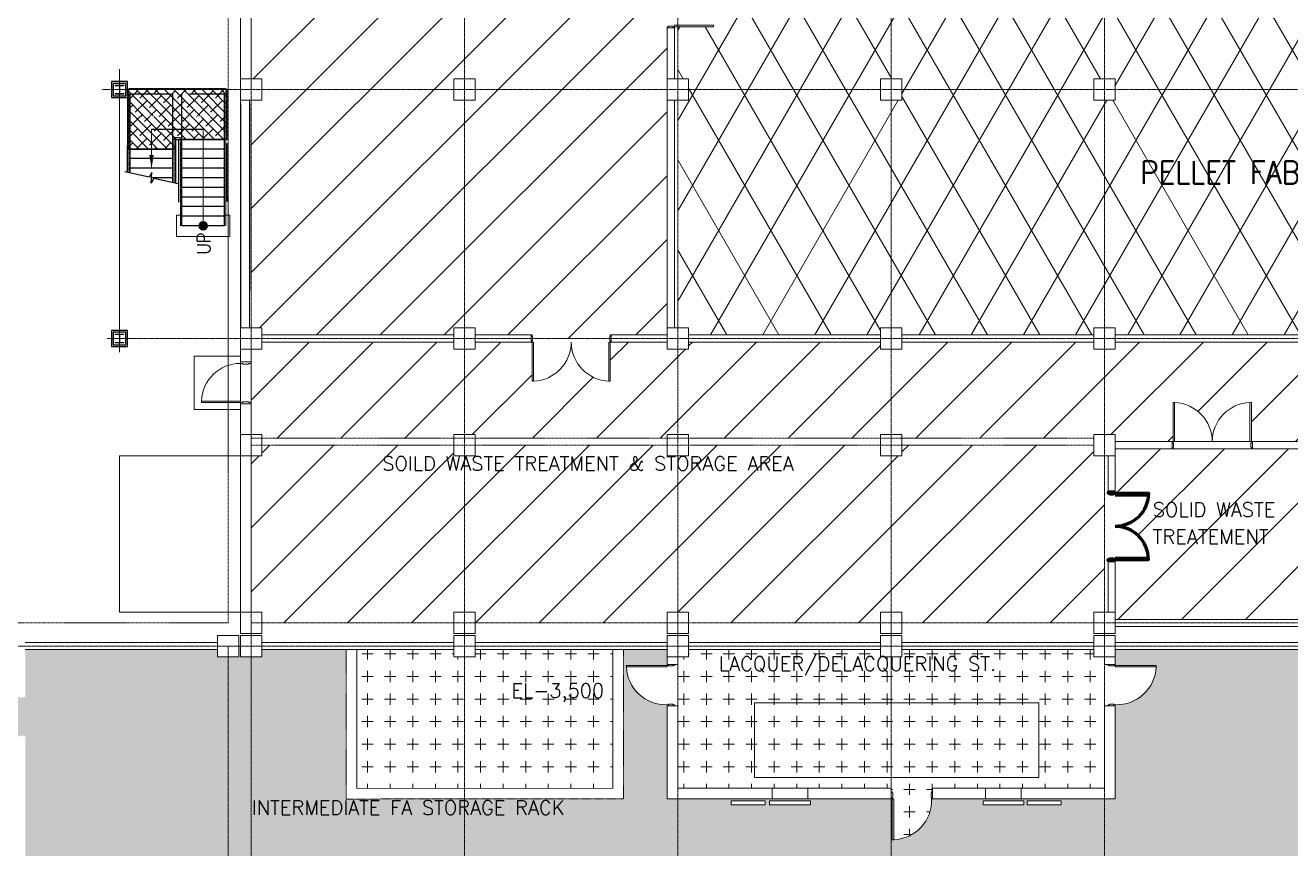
# Model space of a CAD drawing. Extents: x -59767 to 1106559, y -1290 to 1129522.
# Drawn here: x 595689 to 631270, y 260745 to 283904 of the extents above; entities that cross this region are included whole.
import ezdxf
from ezdxf.enums import TextEntityAlignment as Align

# ---------------------------------------------------------------- set-up
doc = ezdxf.new("R2010")
doc.units = 0
for name, pattern in [('CENTER', [2, 1.25, -0.25, 0.25, -0.25]), ('HIDDEN', [0.375, 0.25, -0.125]), ('PHANTOM', [2.5, 1.25, -0.25, 0.25, -0.25, 0.25, -0.25]), ('PHANTOMX2', [5, 2.5, -0.5, 0.5, -0.5, 0.5, -0.5])]:
    doc.linetypes.add(name, pattern=pattern)
doc.layers.get('0').update_dxf_attribs({"linetype": 'CONTINUOUS', "lineweight": 9})
for name, color, linetype in [('1', 2, 'CONTINUOUS'), ('CY', 4, 'CONTINUOUS'), ('DIM', 7, 'CONTINUOUS'), ('FIN', 6, 'CONTINUOUS'), ('HATCH', 6, 'CONTINUOUS'), ('M', 6, 'CONTINUOUS'), ('W-FIN', 4, 'CONTINUOUS'), ('Y', 2, 'CONTINUOUS')]:
    doc.layers.add(name, color=color, linetype=linetype)
for name, color, linetype, lineweight in [('CENTER', 1, 'CENTER', 9), ('COL', 4, 'CONTINUOUS', 5), ('COLUMN', 2, 'CONTINUOUS', 9), ('DOOR', 4, 'CONTINUOUS', 9), ('TEXT', 3, 'CONTINUOUS', 9), ('WALL', 7, 'CONTINUOUS', 9), ('WALL_200', 3, 'CONTINUOUS', 9), ('WALL_300', 7, 'CONTINUOUS', 9), ('가상선', 252, 'PHANTOM', 9), ('중간선', 5, 'CONTINUOUS', 9), ('중심선', 1, 'CENTER', 9)]:
    doc.layers.add(name, color=color, linetype=linetype, lineweight=lineweight)
doc.styles.add('ROMANS', font='romans.shx', dxfattribs={"bigfont": 'whgtxt.shx'})
doc.styles.get("Standard").update_dxf_attribs({"font": 'romans.shx', "bigfont": 'whtgtxt.shx'})
pattern_1 = [(0, (0, 158.75), (0, 635), [317.5, -317.5]), (90, (158.75, 0), (-635, 4e-14), [317.5, -317.5])]

# ---------------------------------------------------------------- blocks, each defined once
blk = doc.blocks.new('column600')
at = {"layer": 'COLUMN', "linetype": 'Continuous'}
blk.add_lwpolyline([(-300, -300), (300, -300), (300, 300), (-300, 300)], close=True, dxfattribs=at)
blk = doc.blocks.new('ARR')
blk.add_solid([(3, -0.5), (3, 0.5), (0, 0)])
blk = doc.blocks.new('DOT5')
at = {"ltscale": 0.5}
h = blk.add_hatch(color=256, dxfattribs=at)
h.dxf.hatch_style = 1
h.paths.add_polyline_path([(-7579, 38839, 1), (-7339, 38839, 1)])
at = {"color": 0, "ltscale": 0.5}
blk.add_circle((-7459, 38839), 120, dxfattribs=at)

msp = doc.modelspace()

# ---------------------------------------------------------------- hatches: boundary and pattern name
at = {"layer": 'M', "ltscale": 0.5}
h = msp.add_hatch(dxfattribs=at)
h.set_pattern_fill('ANSI38', color=6, scale=1500, angle=90)
h.set_pattern_definition([(135, (787377.48, 126405.1), (-132.58252, -132.58252), []), (225, (787377.48, 126405.1), (-132.58252, -397.74756), [468.75, -281.25])])
h.paths.add_polyline_path([(598558.6, 282094.1), (598558.6, 280424.1), (598638.6, 280424.1), (599918.6, 280424.1), (599918.6, 280694.1), (601368.6, 280694.1), (601368.6, 282094.1)])
h.paths.add_polyline_path([(599565.8, 281339.1), (598911.4, 281339.1), (599042.9, 281353.5), (599422.2, 281353.5)], flags=16)
h.paths.add_polyline_path([(601015.8, 281339.1), (600361.4, 281339.1), (600514.3, 281353.5), (600893.6, 281353.5)], flags=16)
at = {"layer": '중간선'}
h = msp.add_hatch(dxfattribs=at)
h.set_pattern_fill('ANSI31', color=170, scale=400)
h.paths.add_polyline_path([(602038.6, 288794.9), (602338.6, 288794.9), (602338.6, 289094.9), (607738.8, 289094.9), (607738.8, 288794.9), (608038.6, 288794.9), (608038.6, 282394.9), (607738.8, 282394.9), (607738.8, 282094.9), (602338.9, 282094.9), (602338.9, 282394.8), (602038.6, 282394.8)])
h.paths.add_polyline_path([(608038.6, 282394.9), (608038.6, 288794.9), (608338.8, 288794.9), (608338.8, 289094.9), (613738.6, 289094.9), (613738.6, 288794.9), (613738.6, 286092), (613738.6, 286064), (613778.6, 286064), (613778.6, 286052), (613898.6, 286052), (613898.6, 286064), (613938.6, 286064), (613938.6, 286024), (614038.6, 286024), (614038.6, 284968.6, -0.0227629), (613938.6, 284964, -0.0227629), (614038.6, 284959.5), (614038.6, 283904), (613938.6, 283904), (613938.6, 283864), (613898.6, 283864), (613898.6, 283876), (613778.6, 283876), (613778.6, 283864), (613738.6, 283864), (613738.6, 283836), (613738.6, 282394.9), (613738.6, 282094.9), (608338.8, 282094.9), (608338.8, 282394.9)])
h.paths.add_polyline_path([(602038.6, 275394.8), (602038.6, 281794.8), (602338.9, 281794.8), (602338.9, 282094.9), (607738.8, 282094.9), (607738.8, 281794.9), (608038.6, 281794.9), (608038.6, 275394.8), (607738.8, 275394.8), (607738.8, 275194.9), (602338.6, 275194.9), (602338.6, 275394.8)])
h.paths.add_polyline_path([(608038.6, 296394.9), (608038.6, 301466.9), (609039.7, 301466.9), (609039, 301506.9, 0.3776584), (608038.6, 302562.4), (608038.6, 302794.9), (608338.8, 302794.9), (608338.8, 302944.9), (609651.1, 302944.9), (610188.6, 302944.9), (611988.6, 302944.8), (612526.1, 302944.9), (613461, 302944.9, 0.445463), (613526.2, 302215.5, 0.5), (613526.2, 301215.5, 0.5), (613554, 300243.3, 0.0998311), (613738.5, 300078.8), (613738.5, 299563.7), (613738.5, 299443.7), (613710, 299443.7), (613710, 299413.7), (613957.5, 299413.7), (613938.5, 299443.7), (613938.5, 299563.7), (613938.5, 299594), (613965.4, 299594), (613965.4, 299539.9), (614038.6, 299437.1), (614021.4, 297190.4), (614024.6, 297158.6), (614029.6, 297158.6), (614038.6, 297137.4), (614038.6, 297033.4), (613938.5, 297033.4), (613938.5, 297063.7), (613957.5, 297183.7), (613957.5, 297213.7), (613710, 297213.7), (613710, 297183.7), (613738.5, 297183.7), (613738.5, 297063.7), (613738.6, 296394.9), (613738.6, 296094.9), (608338.8, 296094.9), (608338.8, 296394.9)])
h.paths.add_polyline_path([(602038.6, 295794.9), (602338.6, 295794.9), (607738.8, 295794.9), (608038.6, 295794.9), (608038.6, 289394.9), (607738.8, 289394.9), (607738.8, 289094.9), (602338.6, 289094.9), (602338.6, 289394.9), (602038.6, 289394.9)])
h.paths.add_polyline_path([(608038.6, 295794.9), (608338.8, 295794.9), (608338.8, 296094.9), (613738.6, 296094.9), (613738.6, 295794.9), (613738.6, 289394.9), (613738.6, 289094.9), (608338.8, 289094.9), (608338.8, 289394.9), (608038.6, 289394.9)])
h.paths.add_polyline_path([(608038.6, 281794.9), (608338.8, 281794.9), (608338.8, 282094.9), (613738.6, 282094.9), (613738.6, 281794.9), (613738.6, 275394.8), (613738.6, 275194.8), (612166.6, 275194.8), (612138.6, 275194.8), (612138.6, 275154.8), (612126.6, 275154.8), (612126.6, 275094.9), (609950.6, 275094.9), (609950.6, 275154.8), (609938.6, 275154.8), (609938.6, 275194.8), (609910.6, 275194.8), (608338.8, 275194.8), (608338.8, 275394.8), (608038.6, 275394.8), (608038.6, 281794.9)])
h.paths.add_polyline_path([(602758.1, 285565.7), (602758.1, 284965.7), (611682.1, 284965.7), (611682.1, 285565.7)], flags=24)
h = msp.add_hatch(dxfattribs=at)
h.set_pattern_fill('DIAMONDS', color=210, scale=400)
h.set_pattern_definition([(60, (0, 0), (-1099.8523, 635), []), (120, (0, 0), (-1099.8523, -635), [])])
h.paths.add_polyline_path([(626038.6, 289394.9), (626038.6, 295794.9), (626338.6, 295794.9), (626338.6, 296094.9), (631738.6, 296094.9), (631738.6, 295794.9), (632038.6, 295794.9), (632038.6, 289394.9), (631738.6, 289394.9), (631738.6, 289094.9), (626338.6, 289094.9), (626338.6, 289394.9)])
h.paths.add_polyline_path([(620038.6, 295794.9), (620338.6, 295794.9), (620338.6, 296094.9), (620366.6, 296094.9), (620366.6, 295094.9), (620406.6, 295095.6, 0.3773706), (621462.1, 296094.9), (621471.2, 296094.9, 0.3773706), (622526.6, 295094.9), (622566.6, 295094.9), (622566.6, 296094.9), (625738.6, 296094.9), (625738.6, 295794.9), (626038.6, 295794.9), (626038.6, 289394.9), (625738.6, 289394.9), (625738.6, 289094.9), (620338.6, 289094.9), (620338.6, 289394.9), (620038.6, 289394.9)])
h.paths.add_polyline_path([(620038.6, 288794.9), (620338.6, 288794.9), (620338.6, 289094.9), (625738.6, 289094.9), (625738.6, 288794.9), (626038.6, 288794.9), (626038.6, 282394.9), (625738.6, 282394.9), (625738.6, 282094.9), (620338.6, 282094.9), (620338.6, 282394.9), (620038.6, 282394.9)])
h.paths.add_polyline_path([(614038.6, 295794.9), (614338.6, 295794.9), (614338.6, 296094.9), (619738.6, 296094.9), (619738.6, 295794.9), (620038.6, 295794.9), (620038.6, 289394.9), (619738.6, 289394.9), (619738.6, 289094.9), (614338.6, 289094.9), (614338.6, 289394.9), (614038.6, 289394.9)])
h.paths.add_polyline_path([(626038.6, 288794.9), (626338.6, 288794.9), (626338.6, 289094.9), (631738.6, 289094.9), (631738.6, 288794.9), (632038.6, 288794.9), (632038.6, 282394.9), (631738.6, 282394.9), (631738.6, 282094.9), (626338.6, 282094.9), (626338.6, 282394.9), (626038.6, 282394.9)])
h.paths.add_polyline_path([(614038.6, 282394.9), (614038.6, 283864), (615038.6, 283864), (615037.9, 283904, 0.3773704), (614038.6, 284959.5), (614038.6, 284968.6, 0.3773704), (615038.6, 286024), (615038.6, 286064), (614038.6, 286064), (614038.6, 288794.9), (614338.6, 288794.9), (614338.6, 289094.9), (619738.6, 289094.9), (619738.6, 288794.9), (620038.6, 288794.9), (620038.6, 282394.9), (619738.6, 282394.9), (619738.6, 282094.9), (614338.6, 282094.9), (614338.6, 282394.9), (614038.6, 282394.9)])
h.paths.add_polyline_path([(620038.6, 281794.9), (620338.6, 281794.9), (620338.6, 282094.9), (625738.6, 282094.9), (625738.6, 281794.9), (626038.6, 281794.9), (626038.6, 275394.9), (625738.6, 275394.9), (625738.6, 275194.9), (620338.6, 275194.8), (620338.6, 275394.8), (620038.6, 275394.8), (620038.6, 281794.9)])
h.paths.add_polyline_path([(626038.6, 275394.9), (626038.6, 281794.9), (626338.6, 281794.9), (626338.6, 282094.9), (631738.6, 282094.9), (631738.6, 281794.9), (632038.6, 281794.9), (632038.6, 275394.9), (631738.6, 275394.9), (631738.6, 275194.9), (626338.6, 275194.9), (626338.6, 275394.9), (626038.6, 275394.9)])
h.paths.add_polyline_path([(614038.6, 281794.9), (614338.6, 281794.9), (614338.6, 282094.9), (619738.6, 282094.9), (619738.6, 281794.9), (620038.6, 281794.9), (620038.6, 275394.8), (619738.6, 275394.8), (619738.6, 275194.8), (614338.6, 275194.8), (614338.6, 275394.8), (614038.6, 275394.8), (614038.6, 281794.9)])
h.paths.add_polyline_path([(619539.5, 291029.7), (619539.5, 290429.7), (628399.5, 290429.7), (628399.5, 291029.7)], flags=24)
h.paths.add_polyline_path([(626248.1, 280245.6), (626248.1, 279285.6), (637949.8, 279285.6), (637949.8, 280245.6)], flags=24)
h = msp.add_hatch(dxfattribs=at)
h.set_pattern_fill('ANSI31', color=170, scale=400)
h.paths.add_polyline_path([(638038.6, 281794.9), (638338.6, 281794.9), (638338.6, 282094.9), (643738.6, 282094.9), (643738.6, 281794.9), (644038.6, 281794.9), (644038.6, 275394.9), (643738.6, 275394.9), (643738.6, 275194.9), (638338.6, 275194.9), (638338.6, 275394.9), (638038.6, 275394.9)])
h.paths.add_polyline_path([(638038.6, 288794.9), (638338.6, 288794.9), (638338.6, 288994.9), (643738.6, 288994.9), (643738.6, 288794.9), (644038.6, 288794.9), (644038.6, 282394.9), (643738.6, 282394.9), (643738.6, 282094.9), (638338.6, 282094.9), (638338.6, 282394.9), (638038.6, 282394.9), (638038.6, 288794.9)])
h.paths.add_polyline_path([(644038.6, 288794.9), (644338.6, 288794.9), (644338.6, 288994.9), (649738.6, 288994.9), (649738.6, 288794.9), (649938.6, 288794.9), (649938.6, 282394.9), (649738.6, 282394.9), (649738.6, 282394.9), (649738.6, 282094.9), (644338.6, 282094.9), (644338.6, 282394.9), (644038.6, 282394.9)])
h.paths.add_polyline_path([(644038.6, 275394.9), (644038.6, 281794.9), (644338.6, 281794.9), (644338.6, 282094.9), (649738.6, 282094.9), (649738.6, 281794.9), (649938.6, 281794.9), (649938.6, 275394.9), (649738.6, 275394.9), (649738.6, 275194.9), (644338.6, 275194.9), (644338.6, 275394.9)])
h.paths.add_polyline_path([(632338.6, 282094.9), (632338.6, 282394.9), (632338.6, 283836), (632338.6, 283864), (633438.6, 283864), (633438.6, 283904), (633437.9, 283904, 0.4036001), (632338.6, 284964, 0.4036001), (633437.9, 286024), (633438.6, 286024), (633438.6, 286064), (632338.6, 286064), (632338.6, 286092), (632338.6, 288794.9), (632338.6, 288994.9), (633910.6, 288994.9), (633938.6, 288994.9), (633938.6, 288970.2), (633938.6, 287894.9), (633978.6, 287894.9), (633978.6, 287895.6, 0.4036001), (635038.6, 288994.9, 0.4036001), (636098.6, 287895.6), (636098.6, 287894.9), (636138.6, 287894.9), (636138.6, 288994.9), (636166.6, 288994.9), (637738.6, 288994.9), (637738.6, 288794.9), (638038.6, 288794.9), (638038.6, 282394.9), (637738.6, 282394.9), (637738.6, 282094.9)])
h.paths.add_polyline_path([(632338.6, 282094.9), (637738.6, 282094.9), (637738.6, 281794.9), (638038.6, 281794.9), (638038.6, 275394.9), (637738.6, 275394.9), (637738.6, 275194.9), (636166.6, 275194.9), (636138.6, 275194.9), (633938.6, 275194.9), (633910.6, 275194.9), (632338.6, 275194.9), (632338.6, 275394.9), (632338.6, 281794.9)])
h.paths.add_polyline_path([(626248.1, 280245.6), (626248.1, 279285.6), (637949.8, 279285.6), (637949.8, 280245.6)], flags=24)
h.paths.add_polyline_path([(641584.8, 284580.2), (641584.8, 283980.2), (646752.8, 283980.2), (646752.8, 284580.2)], flags=24)
h = msp.add_hatch(dxfattribs=at)
h.set_pattern_fill('ANSI31', color=170, scale=400)
h.paths.add_polyline_path([(626038.6, 274794.9), (626338.6, 274794.9), (626338.6, 274994.9), (631738.6, 274994.9), (631738.6, 274794.9), (632038.6, 274794.9), (632038.6, 272394.9), (631763.6, 272394.9), (631763.6, 272194.9), (630191.6, 272194.9), (630163.6, 272194.9), (630163.6, 273294.9), (630123.6, 273294.9), (630123.6, 273294.1, 0.4036002), (629063.6, 272194.9, 0.4036002), (628003.6, 273294.1), (628003.6, 273294.9), (627963.6, 273294.9), (627963.6, 272194.9), (627935.6, 272194.9), (626338.6, 272194.9), (626338.6, 272394.9), (626038.6, 272394.9)])
h.paths.add_polyline_path([(638038.6, 272394.9), (638038.6, 274794.9), (638338.6, 274794.9), (638338.6, 274994.9), (643738.6, 274994.9), (643738.6, 274794.9), (644038.6, 274794.9), (644038.6, 272394.9), (643738.6, 272394.9), (643738.6, 272194.9), (642166.6, 272194.9), (642138.6, 272194.9), (639938.6, 272194.9), (639910.6, 272194.9), (638338.6, 272194.9), (638338.6, 272394.9)])
h.paths.add_polyline_path([(650338.6, 272394.9), (650338.6, 272194.9), (655738.6, 272194.9), (655738.6, 272394.9), (656038.6, 272394.9), (656038.6, 274794.9), (655738.6, 274794.9), (655738.6, 274994.9), (650338.6, 274994.9), (650338.6, 274794.9), (650038.6, 274794.9), (650038.6, 272394.9)])
h.paths.add_polyline_path([(632038.6, 274794.9), (632338.6, 274794.9), (632338.6, 274994.9), (633910.6, 274994.9), (633938.6, 274994.9), (633938.6, 273894.9), (633978.6, 273894.9), (633978.6, 273895.6, 0.4036002), (635038.6, 274994.9, 0.4036002), (636098.6, 273895.6), (636098.6, 273894.9), (636138.6, 273894.9), (636138.6, 274994.9), (636166.6, 274994.9), (637738.6, 274994.9), (637738.6, 274794.9), (638038.6, 274794.9), (638038.6, 272394.9), (637738.6, 272394.9), (637738.6, 272194.9), (632363.6, 272194.9), (632363.6, 272394.9), (632038.6, 272394.9)])
h.paths.add_polyline_path([(644038.6, 272394.9), (644338.6, 272394.9), (644338.6, 272194.9), (649738.6, 272194.9), (649738.6, 272394.9), (650038.6, 272394.9), (650038.6, 274794.9), (649738.6, 274794.9), (649738.6, 274994.9), (644338.6, 274994.9), (644338.6, 274794.9), (644038.6, 274794.9)])
h.paths.add_polyline_path([(646007.2, 273930.1), (646007.2, 273330.1), (649087.2, 273330.1), (649087.2, 273930.1)], flags=24)
h.paths.add_polyline_path([(656038.6, 274794.9), (656338.6, 274794.9), (656338.6, 274994.9), (657910.6, 274994.9), (657938.6, 274994.9), (657938.6, 273894.9), (657978.6, 273895.6, 0.4036002), (659038.6, 274994.9, 0.4036002), (660098.6, 273894.9), (660138.6, 273894.9), (660138.6, 274994.9), (660166.6, 274994.9), (661738.6, 274994.9), (661738.6, 274794.9), (662038.6, 274794.9), (662038.6, 274482.3), (661425.3, 274482.3), (661425.3, 274442.3, 0.2987744), (662038.6, 273590.6), (662038.6, 273463.9, 0.2987744), (661425.3, 272612.3), (661425.3, 272572.3), (662038.6, 272572.3), (662038.6, 272394.9), (661738.6, 272394.9), (661738.6, 272194.9), (660166.6, 272194.9), (660138.6, 272194.9), (660138.6, 273294.9), (660098.6, 273294.1, 0.4036002), (659038.6, 272194.9, 0.4036002), (657978.6, 273294.9), (657938.6, 273294.9), (657938.6, 272194.9), (657910.6, 272194.9), (656338.6, 272194.9), (656338.6, 272394.9), (656038.6, 272394.9)])
h.paths.add_polyline_path([(620038.6, 274794.8), (620338.6, 274794.8), (620338.6, 274994.8), (625738.6, 274994.9), (625738.6, 274794.9), (626038.6, 274794.9), (626038.6, 272394.9), (625738.6, 272394.9), (625738.6, 272294.9), (620338.6, 272294.9), (620338.6, 272394.8), (620038.6, 272394.8)])
h.paths.add_polyline_path([(614038.6, 274794.8), (614338.6, 274794.8), (614338.6, 274994.8), (619738.6, 274994.8), (619738.6, 274794.8), (620038.6, 274794.8), (620038.6, 272394.8), (619738.6, 272394.8), (619738.6, 272294.9), (614338.6, 272294.9), (614338.6, 272394.8), (614038.6, 272394.8)])
h.paths.add_polyline_path([(608038.6, 272394.8), (608038.6, 274794.8), (608338.8, 274794.8), (608338.8, 274994.8), (609910.6, 274994.8), (609938.6, 274994.8), (609938.6, 273894.8), (609978.6, 273895.6, 0.4036002), (611038.6, 274994.8, 0.4036002), (612098.6, 273894.8), (612138.6, 273894.8), (612138.6, 274994.8), (612166.6, 274994.9), (613738.6, 274994.8), (613738.6, 274794.8), (614038.6, 274794.8), (614038.6, 272394.8), (613738.6, 272394.8), (613738.6, 272294.9), (608338.8, 272294.9), (608338.8, 272394.8)])
h.paths.add_polyline_path([(602038.6, 274794.8), (602338.6, 274794.8), (602338.6, 274994.9), (607738.8, 274994.9), (607738.8, 274794.8), (608038.6, 274794.8), (608038.6, 272394.8), (607738.8, 272394.8), (607738.8, 272294.9), (602338.6, 272294.9), (602338.6, 272394.8), (602038.6, 272394.8), (602038.6, 273294.8), (602038.6, 274394.8)])
h = msp.add_hatch(dxfattribs=at)
h.set_pattern_fill('ANSI31', color=170, scale=400)
h.paths.add_polyline_path([(608038.6, 267394.9), (608038.6, 271794.8), (608338.8, 271794.8), (608338.8, 272094.9), (613738.6, 272094.9), (613738.6, 271794.8), (614038.6, 271794.8), (614038.6, 267394.9), (613738.6, 267394.9), (613738.6, 267094.9), (608338.6, 267094.9), (608338.6, 267394.9)])
h.paths.add_polyline_path([(620038.6, 271794.8), (620338.6, 271794.8), (620338.6, 272094.9), (625738.6, 272094.9), (625738.6, 271794.9), (626038.6, 271794.9), (626038.6, 267394.9), (625738.6, 267394.9), (625738.6, 267094.9), (620338.6, 267094.9), (620338.6, 267394.9), (620038.6, 267394.9)])
h.paths.add_polyline_path([(602038.6, 267394.9), (602038.6, 271794.8), (602338.6, 271794.8), (602338.6, 272094.9), (607738.8, 272094.9), (607738.8, 271794.8), (608038.6, 271794.8), (608038.6, 267394.9), (607738.6, 267394.9), (607738.6, 267094.9), (602338.6, 267094.9), (602338.6, 267394.9)])
h.paths.add_polyline_path([(614038.6, 271794.8), (614338.6, 271794.8), (614338.6, 272094.9), (619738.6, 272094.9), (619738.6, 271794.8), (620038.6, 271794.8), (620038.6, 267394.9), (619738.6, 267394.9), (619738.6, 267094.9), (614338.6, 267094.9), (614338.6, 267394.9), (614038.6, 267394.9)])
h.paths.add_polyline_path([(626338.6, 268880), (627268.6, 268880, 0.4142136), (626338.6, 269810, 0.4142136), (627268.6, 270740), (626338.6, 270740), (626338.6, 270775), (626338.6, 271794.9), (626338.6, 271994.9), (627935.6, 271994.9), (627963.6, 271994.9), (630163.6, 271994.9), (630191.6, 271994.9), (631763.6, 271994.9), (631763.6, 271794.9), (632038.6, 271794.9), (632038.6, 269793.5), (631763.6, 269793.5), (631763.6, 269193.5), (632038.6, 269193.5), (632038.6, 267394.9), (631763.6, 267394.9), (631763.6, 267194.9), (626338.6, 267194.9), (626338.6, 267394.9), (626338.6, 268845)])
h.paths.add_polyline_path([(638338.6, 267194.9), (638338.6, 267394.9), (638338.6, 269193.5), (638388.6, 269193.5), (638388.6, 269793.5), (638338.6, 269793.5), (638338.6, 271794.9), (638338.6, 271994.9), (639910.6, 271994.9), (639938.6, 271994.9), (639938.6, 270894.9), (639978.6, 270895.6, 0.4036002), (641038.6, 271994.9, 0.4036002), (642098.6, 270894.9), (642138.6, 270894.9), (642138.6, 271994.9), (642166.6, 271994.9), (643738.6, 271994.9), (643738.6, 271794.9), (644038.6, 271794.9), (644038.6, 267394.9), (643738.6, 267394.9), (643738.6, 267194.9)])
h.paths.add_polyline_path([(644038.6, 271794.9), (644338.6, 271794.9), (644338.6, 271994.9), (646938.6, 271994.9), (646938.6, 271553.5), (646938.6, 271525.5), (646938.6, 269781.5), (646938.6, 269753.5), (646938.6, 267194.9), (644338.6, 267194.9), (644338.6, 267394.9), (644038.6, 267394.9)])
h.paths.add_polyline_path([(632363.6, 269793.5), (632363.6, 271794.9), (632363.6, 271994.9), (632662.3, 271994.9), (632662.3, 271994.9), (632697.3, 271994.9), (632697.3, 271064.9, 0.0107564), (632737.3, 271065.7, 0.4016675), (633627.3, 271994.9), (633662.3, 271994.9), (633662.3, 271994.9), (635484.9, 271994.9), (635337.5, 271444.9), (635243.8, 271095), (635451.6, 270984.7), (635211.4, 270994.8), (634971.1, 271004.8), (635179, 270894.5), (635145.6, 270769.9), (635132.2, 270719.9), (635125.5, 270694.9), (635098.7, 270594.9), (635092, 270569.9), (635078.6, 270519.9), (634911.4, 270519.9), (634611.4, 270519.9), (634311.4, 270519.9), (634011.4, 270519.9), (633711.4, 270519.9), (633711.4, 270044.9), (633167.6, 270044.9, 1), (633055.1, 270044.9, 1), (633167.6, 270044.9), (633711.4, 270044.9), (633711.4, 269394.9), (632363.6, 269394.9), (632363.6, 269793.5)])
h.paths.add_polyline_path([(638587.4, 269868.7), (638587.4, 269208.7), (646835.4, 269208.7), (646835.4, 269868.7)], flags=24)
h.paths.add_polyline_path([(627345.9, 270462.3), (627345.9, 269862.3), (631373.9, 269862.3), (631373.9, 270462.3)], flags=24)
h.paths.add_polyline_path([(605681.8, 271760.6), (605681.8, 271160.6), (619129.8, 271160.6), (619129.8, 271760.6)], flags=24)
h.paths.add_polyline_path([(627309.9, 269703.1), (627309.9, 269103.1), (631081.9, 269103.1), (631081.9, 269703.1)], flags=24)
h.paths.add_polyline_path([(632246.4, 270355.2), (632246.4, 269792.7), (632997.5, 269792.7), (632997.5, 270355.2)], flags=24)
h = msp.add_hatch(dxfattribs=at)
h.set_pattern_fill('PLUS', color=130, scale=25)
h.set_pattern_definition(pattern_1)
h.paths.add_polyline_path([(608038.6, 254444.9), (608038.6, 262143.5), (612513.6, 262144.9), (612513.6, 266344.9), (613738.6, 266344.9), (613738.6, 266144.9), (613738.6, 265929.3), (613738.6, 265901.3), (612588.6, 265901.3), (612588.6, 265861.3), (612589.3, 265861.3, 0.4117691), (613738.6, 264794.3), (613738.6, 264766.3), (613738.6, 262144.9), (614038.6, 262144.9), (614038.6, 254444.9)])
h.paths.add_polyline_path([(608038.6, 254444.9), (608038.6, 262143.5), (604713.7, 262142.4), (604713.7, 266344.9), (602338.6, 266344.9), (602338.6, 266144.9), (602038.6, 266144.9), (602038.6, 254444.9)])
h.paths.add_polyline_path([(632038.6, 254444.9), (632038.6, 266144.9), (632363.6, 266144.9), (632363.6, 266344.9), (637738.6, 266344.9), (637738.6, 266144.9), (638038.6, 266144.9), (638038.6, 254444.9)])
h.paths.add_polyline_path([(638038.6, 254444.9), (638038.6, 266144.9), (638338.6, 266144.9), (638338.6, 266344.9), (643738.6, 266344.9), (643738.6, 266144.9), (644038.6, 266144.9), (644038.6, 254444.9)])
h.paths.add_polyline_path([(595388.6, 264974.7), (595488.6, 264974.7), (595488.6, 265014.7), (595528.6, 265014.7), (595528.6, 265002.7), (595648.6, 265002.7), (595648.6, 265014.7), (595688.6, 265014.7), (595688.6, 265042.7), (595688.6, 266144.9), (595688.6, 266344.9), (601088.6, 266344.9), (601088.6, 266144.9), (601388.6, 266144.9), (601388.6, 254444.9), (595688.6, 254444.9), (595688.6, 263879.7), (595688.6, 263907.7), (595648.6, 263907.7), (595648.6, 263919.7), (595528.6, 263919.7), (595528.6, 263907.7), (595488.6, 263907.7, -0.0224634), (595388.6, 263908.9)])
h.paths.add_polyline_path([(632038.6, 254444.9), (632038.6, 266144.9), (631763.6, 266144.9), (631763.6, 266344.9), (626338.6, 266344.9), (626338.6, 266144.9), (626338.6, 265901.3), (627488.6, 265901.3), (627487.9, 265861.3, -0.4117691), (626338.6, 264794.3), (626338.6, 262144.9), (626038.6, 262144.9), (626038.6, 254444.9)])
h.paths.add_polyline_path([(644038.6, 254444.9), (644038.6, 266144.9), (644138.6, 266144.9), (644138.6, 264194.9), (650038.6, 264194.9), (650038.6, 262079.9), (648988.6, 262079.9), (648989.3, 262039.9, 0.3857374), (650038.6, 260974.1), (650038.6, 260744.9), (649738.6, 260744.9), (649738.6, 260144.9), (650038.6, 260144.9), (650038.6, 254744.9), (649738.6, 254744.9), (649738.6, 254444.9)])
h.paths.add_polyline_path([(638038.6, 240744.9), (638038.6, 248144.9), (638338.6, 248144.9), (638338.6, 248444.9), (643738.6, 248444.9), (643738.6, 248144.9), (644038.6, 248144.9), (644038.6, 240744.9), (643738.6, 240744.9), (643738.6, 240594.9), (638338.6, 240594.9), (638338.6, 240744.9)])
h.paths.add_polyline_path([(644038.6, 240744.9), (644038.6, 248144.9), (644338.6, 248144.9), (644338.6, 248444.9), (649738.6, 248444.9), (649738.6, 248144.9), (650038.6, 248144.9), (650038.6, 244727.8, 0.1010442), (649851.6, 244561.8, 0.5), (649851.6, 244426.7, 0.5), (649851.6, 243426.7, 0.5), (649851.6, 242426.7, 0.5), (649851.6, 241426.7, 0.3640064), (649831.3, 240745.1), (649738.6, 240745.1), (649738.6, 240594.9), (644338.6, 240594.9), (644338.6, 240744.9)])
h.paths.add_polyline_path([(626038.6, 254444.9), (626038.6, 262144.9), (621173.6, 262144.9, -0.4117691), (620106.6, 260994.9), (620066.6, 260994.9), (620066.6, 262144.9), (620038.6, 262144.9), (620038.6, 254444.9)])
h.paths.add_polyline_path([(622618.2, 262088.2), (622618.2, 261978), (623762, 261978), (623762, 262088.2)], flags=16)
h.paths.add_polyline_path([(623860.6, 261978), (623860.6, 262088.2), (624818.3, 262088.2), (624818.3, 261978)], flags=16)
h.paths.add_polyline_path([(614038.6, 254444.9), (614038.6, 262144.9), (620038.6, 262144.9), (620038.6, 262144.9), (620038.6, 254444.9)])
h.paths.add_polyline_path([(616619.2, 261978), (616619.2, 262088.2), (617763, 262088.2), (617763, 261978)], flags=16)
h.paths.add_polyline_path([(615535.1, 262088.2), (615535.1, 261978), (616492.7, 261978), (616492.7, 262088.2)], flags=16)
h.paths.add_polyline_path([(632338.6, 248444.9), (637738.6, 248444.9), (637738.6, 248144.9), (638038.6, 248144.9), (638038.6, 240744.9), (637738.6, 240744.9), (637738.6, 240594.9), (632338.6, 240594.9), (632338.6, 248144.6)])
h.paths.add_polyline_path([(608038.6, 254444.9), (614038.6, 254444.9), (614038.6, 248794.9), (613738.6, 248794.9), (613738.6, 248444.9), (608338.6, 248444.9), (608338.6, 248794.9), (608038.6, 248794.9)])
h.paths.add_polyline_path([(602038.6, 254444.9), (608038.6, 254444.9), (608038.6, 248794.9), (607738.6, 248794.9), (607738.6, 248444.9), (606670.6, 248444.9), (606670.6, 249493.9, 0.3855527), (605604.9, 248444.9), (602338.6, 248444.9), (602338.6, 248794.9), (602038.6, 248794.9), (602038.6, 254444.9)])
h.paths.add_polyline_path([(614038.6, 254444.9), (620038.6, 254444.9), (620038.6, 248794.9), (619738.8, 248794.9), (619738.8, 248444.9), (618145.7, 248444.9), (618145.7, 249494.6), (618105.7, 249493.9, 0.3855527), (617039.9, 248444.9), (617037.5, 248444.9, 0.3855527), (615971.7, 249493.9), (615971.7, 248444.9), (614338.6, 248444.9), (614338.6, 248794.9), (614038.6, 248794.9)])
h.paths.add_polyline_path([(620038.6, 254444.9), (626038.6, 254444.9), (626038.6, 248794.9), (625738.6, 248794.9), (625738.6, 248444.9), (623906.7, 248444.9, 0.3855528), (622840.9, 249494.6), (622800.9, 249494.6), (622800.9, 248444.9), (620338.8, 248444.9), (620338.8, 248794.9), (620038.6, 248794.9)])
h.paths.add_polyline_path([(632038.6, 254444.9), (638038.6, 254444.9), (638038.6, 248744.9), (637738.6, 248744.9), (637738.6, 248444.9), (632338.6, 248444.9), (632338.6, 248794.9), (632038.6, 248794.9)])
h.paths.add_polyline_path([(644038.6, 254444.9), (649738.6, 254444.9), (649738.6, 254144.9), (650038.6, 254144.9), (650038.6, 248744.9), (649738.6, 248744.9), (649738.6, 248444.9), (644338.6, 248444.9), (644338.6, 248744.9), (644038.6, 248744.9)])
h.paths.add_polyline_path([(626038.6, 254444.9), (632038.6, 254444.9), (632038.6, 248794.9), (631738.6, 248794.9), (631738.6, 248444.9), (631670.6, 248444.9), (631670.6, 249493.9, 0.3855528), (630604.9, 248444.9), (626338.6, 248444.9), (626338.6, 248794.9), (626038.6, 248794.9)])
h.paths.add_polyline_path([(638038.6, 254444.9), (644038.6, 254444.9), (644038.6, 248744.9), (643738.6, 248744.9), (643738.6, 248444.9), (638338.6, 248444.9), (638338.6, 248744.9), (638038.6, 248744.9)])
h.paths.add_polyline_path([(595688.6, 254444.9), (601388.6, 254444.9), (601388.6, 248794.9), (601088.6, 248794.9), (601088.6, 248444.9), (597823.6, 248444.9), (597823.6, 249494.6), (597783.6, 249493.9, 0.3855528), (596717.9, 248444.9), (595688.6, 248444.9), (595688.6, 248794.9)])
h.paths.add_polyline_path([(601388.6, 254444.9), (601388.6, 266144.9), (601688.6, 266144.9), (601688.6, 266444.9), (601738.6, 266444.9), (601738.6, 266144.9), (602038.6, 266144.9), (602038.6, 254444.9)])
h.paths.add_polyline_path([(601388.6, 254444.9), (602038.6, 254444.9), (602038.6, 248794.9), (601738.6, 248794.9), (601738.6, 248444.9), (601688.6, 248444.9), (601688.6, 248794.9), (601388.6, 248794.9)])
h.paths.add_polyline_path([(602033.9, 262200.2), (602033.9, 261600.2), (612153.9, 261600.2), (612153.9, 262200.2)], flags=24)
h.paths.add_polyline_path([(629616, 257796.1), (629616, 256836.1), (639422.8, 256836.1), (639422.8, 257796.1)], flags=24)
h = msp.add_hatch(dxfattribs=at)
h.set_pattern_fill('PLUS', color=130, scale=25)
h.set_pattern_definition(pattern_1)
h.paths.add_polyline_path([(620038.6, 262744.9), (624188.6, 262744.9), (624188.6, 264844.9), (620038.6, 264844.9), (620038.6, 266144.9), (620338.6, 266144.9), (620338.6, 266344.9), (625738.6, 266344.9), (625738.6, 266144.9), (626038.6, 266144.9), (626038.6, 262444.9), (621201.6, 262444.9), (621201.6, 262344.9), (621173.6, 262344.9), (621173.6, 262304.9), (621161.6, 262304.9), (621161.6, 262184.9), (621173.6, 262184.9), (621173.6, 262144.9, -0.4117691), (620106.6, 260995.6), (620106.6, 262144.9), (620066.6, 262144.9), (620066.6, 262184.9), (620078.6, 262184.9), (620078.6, 262304.9), (620066.6, 262304.9), (620066.6, 262344.9), (620038.6, 262344.9)])
h.paths.add_polyline_path([(614038.6, 266144.9), (614338.6, 266144.9), (614338.6, 266344.9), (619738.6, 266344.9), (619738.6, 266144.9), (620038.6, 266144.9), (620038.6, 264844.9), (616188.6, 264844.9), (616188.6, 262744.9), (620038.6, 262744.9), (620038.6, 262444.9), (617689.6, 262444.9), (616689.6, 262444.9), (614038.6, 262444.9), (614038.6, 264766.3), (614038.6, 265929.3)])
h.paths.add_polyline_path([(612213.6, 262444.9), (612213.6, 266344.9), (608338.6, 266344.9), (608338.6, 266144.9), (608038.6, 266144.9), (608038.6, 262443.4)])
h.paths.add_polyline_path([(605013.7, 262442.4), (608038.6, 262443.4), (608038.6, 266144.9), (607738.6, 266144.9), (607738.6, 266344.9), (605013.7, 266344.9)])
h.paths.add_polyline_path([(620038.6, 262744.9), (624188.6, 262744.9), (624188.6, 264844.9), (620038.6, 264844.9), (620038.6, 262744.9)])
h.paths.add_polyline_path([(616188.6, 264844.9), (616188.6, 262744.9), (620038.6, 262744.9), (620038.6, 264844.9)])
h.paths.add_polyline_path([(609316.5, 265510.8), (609316.5, 264796.8), (612314.5, 264796.8), (612314.5, 265510.8)], flags=24)
h.paths.add_polyline_path([(615111.4, 266374.3), (615111.4, 265462.3), (624027.4, 265462.3), (624027.4, 266374.3)], flags=24)
h.paths.add_polyline_path([(615111.4, 266374.3), (615111.4, 265462.3), (624027.4, 265462.3), (624027.4, 266374.3)], flags=24)

# ---------------------------------------------------------------- linework, layer by layer
at = {"color": 3, "linetype": 'PHANTOMX2', "ltscale": 2}
for p, q in [((598598.6, 282129.1), (601328.6, 282129.1)), ((598598.6, 279759.5), (598598.6, 282129.1)), ((601328.6, 278264.1), (601328.6, 282129.1)), ((599878.6, 279468.7), (599878.6, 280744.1)), ((600048.6, 280744.1), (599878.6, 280744.1)), ((600048.6, 278264.1), (600048.6, 280744.1))]:
    msp.add_line(p, q, dxfattribs=at)
at = {"color": 7, "lineweight": 60}
for p, q in [((626338.6, 270700, -0.1), (627267.8, 270700, -0.1)), ((626338.6, 268920, -0.1), (627267.8, 268920, -0.1))]:
    msp.add_line(p, q, dxfattribs=at)
at = {"color": 3, "ltscale": 0.5}
msp.add_lwpolyline([(600088.6, 278564.1), (599938.6, 278564.1), (599938.6, 277964.1), (601438.6, 277964.1), (601438.6, 278564.1), (601288.6, 278564.1)], dxfattribs=at)
at = {"color": 7, "lineweight": 60, "elevation": -0.1}
for points in [[(626338.6, 270775), (626138.6, 270775), (626138.6, 270740), (626188.6, 270740), (626188.6, 270725), (626288.6, 270725), (626288.6, 270740), (626338.6, 270740)], [(626338.6, 268845), (626138.6, 268845), (626138.6, 268880), (626188.6, 268880), (626188.6, 268895), (626288.6, 268895), (626288.6, 268880), (626338.6, 268880)]]:
    msp.add_lwpolyline(points, close=True, dxfattribs=at)
for points in [[(626338.6, 270740), (627268.6, 270740, -0.4142136), (626338.6, 269810, -0.4142136)], [(626338.6, 268880), (627268.6, 268880, 0.4142136), (626338.6, 269810, 0.4142136)]]:
    msp.add_lwpolyline(points, format="xyb", dxfattribs=at)
for points in [[(626338.6, 270740), (626338.6, 270700)], [(626338.6, 268880), (626338.6, 268920)]]:
    msp.add_lwpolyline(points, dxfattribs=at)
at = {"layer": '1', "linetype": 'Continuous'}
for p, q in [((601738.6, 281694.8), (601738.6, 276044.8)), ((601738.6, 281694.8), (601738.6, 275394.8)), ((601988.6, 281694.8), (601988.6, 276444.8))]:
    msp.add_line(p, q, dxfattribs=at)
at = {"layer": 'CENTER', "linetype": 'Continuous'}
msp.add_line((598338.6, 282669.3), (598338.6, 274710.2), dxfattribs=at)
at = {"layer": 'COL', "color": 2, "linetype": 'Continuous'}
for points in [[(598359.1, 282205.1, 0.4142136), (598343.1, 282189.1), (598343.1, 281999.1, 0.4142136), (598359.1, 281983.1), (598463.6, 281983.1), (598463.6, 281969.1), (598213.6, 281969.1), (598213.6, 281983.1), (598318.1, 281983.1, 0.4142136), (598334.1, 281999.1), (598334.1, 282189.1, 0.4142136), (598318.1, 282205.1), (598213.6, 282205.1), (598213.6, 282219.1), (598463.6, 282219.1), (598463.6, 282205.1)], [(598359.1, 275205.1, 0.4142136), (598343.1, 275189.1), (598343.1, 274999.1, 0.4142136), (598359.1, 274983.1), (598463.6, 274983.1), (598463.6, 274969.1), (598213.6, 274969.1), (598213.6, 274983.1), (598318.1, 274983.1, 0.4142136), (598334.1, 274999.1), (598334.1, 275189.1, 0.4142136), (598318.1, 275205.1), (598213.6, 275205.1), (598213.6, 275219.1), (598463.6, 275219.1), (598463.6, 275205.1)]]:
    msp.add_lwpolyline(points, format="xyb", close=True, dxfattribs=at)
at = {"layer": 'CY'}
msp.add_line((601368.6, 279603.2), (601368.6, 280578.7), dxfattribs=at)
at = {"layer": 'DIM', "ltscale": 0.5}
msp.add_line((599238.6, 280978.3), (600688.6, 280978.3), dxfattribs=at)
at = {"layer": 'DOOR', "linetype": 'Continuous'}
for p, q in [((601738.6, 271794.8, -1), (601738.6, 267394.9)), ((602038.9, 271794.8, -1), (602038.6, 267394.9)), ((601738.6, 267394.9), (602038.6, 267394.9))]:
    msp.add_line(p, q, dxfattribs=at)
at = {"layer": 'FIN', "ltscale": 0.5}
for points in [[(598113.6, 281869.1), (598563.6, 281869.1), (598563.6, 282319.1), (598113.6, 282319.1)], [(598163.6, 281919.1), (598513.6, 281919.1), (598513.6, 282269.1), (598163.6, 282269.1)], [(598638.6, 280424.1), (599918.6, 280424.1), (599918.6, 280694.1), (601368.6, 280694.1), (601368.6, 282094.1), (598558.6, 282094.1), (598558.6, 280424.1)], [(598113.6, 274869.1), (598563.6, 274869.1), (598563.6, 275319.1), (598113.6, 275319.1)], [(598163.6, 274919.1), (598513.6, 274919.1), (598513.6, 275269.1), (598163.6, 275269.1)]]:
    msp.add_lwpolyline(points, close=True, dxfattribs=at)
at = {"layer": 'HATCH', "color": 7}
for p, q in [((626138.6, 270775, -0.1), (626338.6, 270775, -0.1)), ((626138.6, 268845, -0.1), (626338.6, 268845, -0.1))]:
    msp.add_line(p, q, dxfattribs=at)
at = {"layer": 'M'}
msp.add_lwpolyline([(599988.6, 279444.8), (599301.3, 279593.8), (599232.3, 279463.9), (599238.6, 279614.1), (599244.9, 279764.2), (599176, 279634.3), (598488.6, 279783.3)], dxfattribs=at)
at = {"layer": 'W-FIN', "ltscale": 0.5}
for p, q in [((599188.6, 281969.1), (598638.6, 281969.1)), ((598638.6, 279750.8), (598638.6, 281969.1)), ((599774.9, 281969.1), (599188.6, 281969.1)), ((599838.6, 279477.3), (599838.6, 281969.1)), ((600088.6, 278264.1), (600088.6, 281969.1)), ((601288.6, 281969.1), (600302.3, 281969.1)), ((601288.6, 278264.1), (601288.6, 281969.1)), ((598558.6, 279768.1), (598558.6, 280508.6)), ((599838.6, 280424.1), (598638.6, 280424.1)), ((601288.6, 280694.1), (599838.6, 280694.1)), ((599918.6, 279460), (599918.6, 280694.1)), ((600008.6, 278925.2), (600008.6, 280694.1)), ((601288.6, 280424.1), (600088.6, 280424.1)), ((599838.6, 280154.1), (598638.6, 280154.1)), ((601288.6, 280154.1), (600088.6, 280154.1)), ((599838.6, 279884.1), (598638.6, 279884.1)), ((601288.6, 279884.1), (600088.6, 279884.1)), ((599838.6, 279614.1), (599238.6, 279614.1)), ((601288.6, 279614.1), (600088.6, 279614.1)), ((601288.6, 279344.1), (600088.6, 279344.1)), ((601368.6, 278948.8), (601368.6, 279603.2)), ((601288.6, 279074.1), (600088.6, 279074.1)), ((601288.6, 278804.1), (600088.6, 278804.1)), ((601288.6, 278534.1), (600088.6, 278534.1)), ((601288.6, 278264.1), (600088.6, 278264.1))]:
    msp.add_line(p, q, dxfattribs=at)
at = {"layer": 'WALL', "color": 0}
for p, q in [((613918.6, 283836), (613758.6, 283836)), ((613938.6, 283904), (615038.6, 283904)), ((613938.6, 283864), (613938.6, 283904)), ((613938.6, 283864), (615038.6, 283864)), ((615038.6, 283864), (615038.6, 283904)), ((609910.6, 275014.8), (609910.6, 275174.8)), ((612166.6, 275014.8), (612166.6, 275174.8)), ((609938.6, 274994.8), (609938.6, 273894.8)), ((609978.6, 274994.8), (609938.6, 274994.8)), ((609978.6, 274994.8), (609978.6, 273894.8)), ((612098.6, 274994.8), (612098.6, 273894.8)), ((612138.6, 274994.8), (612098.6, 274994.8)), ((612138.6, 274994.8), (612138.6, 273894.8)), ((601738.6, 274394.8), (601738.6, 274346.8)), ((601768.6, 274436.8), (602008.6, 274436.8)), ((609938.6, 273894.8), (609978.6, 273894.8)), ((612138.6, 273894.8), (612098.6, 273894.8)), ((601738.6, 273334.8), (600638.6, 273334.8)), ((600638.6, 273294.8), (600638.6, 273334.8)), ((601738.6, 273294.8), (600638.6, 273294.8)), ((601738.6, 273294.8), (601738.6, 273342.8)), ((627963.6, 272194.9), (627963.6, 273294.9)), ((627963.6, 273294.9), (628003.6, 273294.9)), ((628003.6, 272194.9), (628003.6, 273294.9)), ((630123.6, 272194.9), (630123.6, 273294.9)), ((630163.6, 273294.9), (630123.6, 273294.9)), ((630163.6, 272194.9), (630163.6, 273294.9)), ((601768.6, 273252.8), (602008.6, 273252.8)), ((627935.6, 272174.9), (627935.6, 272014.9)), ((628003.6, 272194.9), (627963.6, 272194.9)), ((630163.6, 272194.9), (630123.6, 272194.9)), ((630191.6, 272174.9), (630191.6, 272014.9)), ((612588.6, 265901.3), (612588.6, 265861.3)), ((613738.6, 265901.3), (612588.6, 265901.3)), ((613738.6, 265861.3), (612588.6, 265861.3)), ((613738.6, 265901.3), (613738.6, 265861.3)), ((613758.6, 265929.3), (613918.6, 265929.3)), ((626318.6, 265929.3), (626158.6, 265929.3)), ((626338.6, 265901.3), (627488.6, 265901.3)), ((626338.6, 265901.3), (626338.6, 265861.3)), ((626338.6, 265861.3), (627488.6, 265861.3)), ((627488.6, 265901.3), (627488.6, 265861.3)), ((613758.6, 264766.3), (613918.6, 264766.3)), ((626318.6, 264766.3), (626158.6, 264766.3)), ((620038.6, 262164.9), (620038.6, 262324.9)), ((621201.6, 262164.9), (621201.6, 262324.9)), ((620066.6, 262144.9), (620066.6, 260994.9)), ((620066.6, 262144.9), (620106.6, 262144.9)), ((620106.6, 262144.9), (620106.6, 260994.9)), ((620066.6, 260994.9), (620106.6, 260994.9))]:
    msp.add_line(p, q, dxfattribs=at)
at = {"layer": 'WALL', "color": 0, "ltscale": 0.5}
for p, q in [((599238.6, 280978.3), (599238.6, 279884.1)), ((600688.6, 278264.1), (600688.6, 280978.3))]:
    msp.add_line(p, q, dxfattribs=at)
at = {"layer": 'WALL', "color": 0, "lineweight": 9}
for p, q in [((603013.6, 266544.9), (603563.1, 266544.9)), ((603563.1, 266544.9), (607738.6, 266544.9)), ((608338.6, 266544.9), (613738.6, 266544.9)), ((614338.6, 266544.9), (616413.6, 266544.9)), ((617013.6, 266544.9), (619738.6, 266544.9)), ((620338.6, 266544.9), (624413.6, 266544.9)), ((603013.6, 266344.9), (607738.6, 266344.9)), ((608338.6, 266344.9), (613738.6, 266344.9)), ((614338.6, 266344.9), (616413.6, 266344.9)), ((617013.6, 266344.9), (619738.6, 266344.9)), ((620338.6, 266344.9), (624413.6, 266344.9))]:
    msp.add_line(p, q, dxfattribs=at)
at = {"layer": 'WALL', "color": 0}
for points in [[(613938.6, 283836), (613738.6, 283836), (613738.6, 283864), (613778.6, 283864), (613778.6, 283876), (613898.6, 283876), (613898.6, 283864), (613938.6, 283864)], [(609910.6, 274994.8), (609910.6, 275194.8), (609938.6, 275194.8), (609938.6, 275154.8), (609950.6, 275154.8), (609950.6, 275034.8), (609938.6, 275034.8), (609938.6, 274994.8)], [(612166.6, 274994.8), (612166.6, 275194.8), (612138.6, 275194.8), (612138.6, 275154.8), (612126.6, 275154.8), (612126.6, 275034.8), (612138.6, 275034.8), (612138.6, 274994.8)], [(601738.6, 274436.8), (602038.6, 274436.8), (602038.6, 274394.8), (601978.6, 274394.8), (601978.6, 274376.8), (601798.6, 274376.8), (601798.6, 274394.8), (601738.6, 274394.8)], [(601738.6, 273252.8), (602038.6, 273252.8), (602038.6, 273294.8), (601978.6, 273294.8), (601978.6, 273312.8), (601798.6, 273312.8), (601798.6, 273294.8), (601738.6, 273294.8)], [(627935.6, 272194.9), (627935.6, 271994.9), (627963.6, 271994.9), (627963.6, 272034.9), (627975.6, 272034.9), (627975.6, 272154.9), (627963.6, 272154.9), (627963.6, 272194.9)], [(630191.6, 272194.9), (630191.6, 271994.9), (630163.6, 271994.9), (630163.6, 272034.9), (630151.6, 272034.9), (630151.6, 272154.9), (630163.6, 272154.9), (630163.6, 272194.9)], [(613738.6, 265929.3), (613938.6, 265929.3), (613938.6, 265901.3), (613898.6, 265901.3), (613898.6, 265889.3), (613778.6, 265889.3), (613778.6, 265901.3), (613738.6, 265901.3)], [(626338.6, 265929.3), (626138.6, 265929.3), (626138.6, 265901.3), (626178.6, 265901.3), (626178.6, 265889.3), (626298.6, 265889.3), (626298.6, 265901.3), (626338.6, 265901.3)], [(613738.6, 264766.3), (613938.6, 264766.3), (613938.6, 264794.3), (613898.6, 264794.3), (613898.6, 264806.3), (613778.6, 264806.3), (613778.6, 264794.3), (613738.6, 264794.3)], [(626338.6, 264766.3), (626138.6, 264766.3), (626138.6, 264794.3), (626178.6, 264794.3), (626178.6, 264806.3), (626298.6, 264806.3), (626298.6, 264794.3), (626338.6, 264794.3)], [(620038.6, 262144.9), (620038.6, 262344.9), (620066.6, 262344.9), (620066.6, 262304.9), (620078.6, 262304.9), (620078.6, 262184.9), (620066.6, 262184.9), (620066.6, 262144.9)], [(621201.6, 262144.9), (621201.6, 262344.9), (621173.6, 262344.9), (621173.6, 262304.9), (621161.6, 262304.9), (621161.6, 262184.9), (621173.6, 262184.9), (621173.6, 262144.9)]]:
    msp.add_lwpolyline(points, close=True, dxfattribs=at)
for centre, radius, start, end in [((609938.6, 274994.8), 1100, 272.08394, 0), ((612138.6, 274994.8), 1100, 180, 267.91606), ((627963.6, 272194.9), 1100, 0, 87.91606), ((630163.6, 272194.9), 1100, 92.08394, 180), ((613702, 265907.2), 1113.6, 182.36526, 271.88666), ((626375.3, 265907.2), 1113.6, 268.11334, 357.63474), ((620060.7, 262108.2), 1113.6, 272.36526, 1.88666)]:
    msp.add_arc(centre, radius, start, end, dxfattribs=at)
at = {"layer": 'WALL_200', "ltscale": 0.5}
for p, q in [((595688.6, 266544.9), (601088.6, 266544.9)), ((602338.6, 266544.9), (607738.6, 266544.9)), ((608338.6, 266544.9), (613738.6, 266544.9)), ((614338.6, 266544.9), (619738.6, 266544.9)), ((620338.6, 266544.9), (625738.6, 266544.9)), ((626338.6, 266544.9), (631763.6, 266544.9)), ((601088.6, 266344.9), (595688.6, 266344.9)), ((602338.6, 266344.9), (607738.6, 266344.9)), ((608338.6, 266344.9), (613738.6, 266344.9)), ((614338.6, 266344.9), (619738.6, 266344.9)), ((620338.6, 266344.9), (625738.6, 266344.9)), ((626338.6, 266344.9), (631763.6, 266344.9))]:
    msp.add_line(p, q, dxfattribs=at)
for points in [[(613938.6, 283836), (613938.6, 282394.9), (613738.6, 282394.9), (613738.6, 283836)], [(613938.6, 281794.9), (613938.6, 275394.8), (613738.6, 275394.8), (613738.6, 281794.9)], [(602338.6, 275194.9), (607738.8, 275194.9), (607738.8, 274994.9), (602338.6, 274994.9)], [(608338.8, 275194.8), (609910.6, 275194.8), (609910.6, 274994.8), (608338.8, 274994.8)], [(612166.6, 275194.9), (613738.6, 275194.8), (613738.6, 274994.8), (612166.6, 274994.9)], [(614338.6, 275194.8), (619738.6, 275194.8), (619738.6, 274994.8), (614338.6, 274994.8)], [(620338.6, 275194.8), (625738.6, 275194.9), (625738.6, 274994.9), (620338.6, 274994.8)], [(626338.6, 275194.9), (631738.6, 275194.9), (631738.6, 274994.9), (626338.6, 274994.9)], [(626338.6, 272194.9), (631763.6, 272194.9), (631763.6, 271994.9), (626338.6, 271994.9)], [(626338.6, 271794.9), (626338.6, 270775), (626138.6, 270775), (626138.6, 271794.9)], [(626338.6, 267194.9), (631763.6, 267194.9), (631763.6, 266994.9), (626338.6, 266994.9)]]:
    msp.add_lwpolyline(points, close=True, dxfattribs=at)
at = {"layer": 'WALL_200', "ltscale": 0.5, "elevation": -0.1}
msp.add_lwpolyline([(626338.6, 268845), (626338.6, 267394.9), (626138.6, 267394.9), (626138.6, 268845)], close=True, dxfattribs=at)
at = {"layer": 'WALL_300', "lineweight": 9}
for p, q in [((598337.7, 271794.8), (601788.6, 271794.8)), ((598337.7, 267394.9), (598337.7, 271794.8)), ((598337.7, 267394.9), (601738.6, 267394.9)), ((605013.7, 266342.4), (605013.7, 262442.4)), ((612213.6, 266344.9), (612213.6, 262444.9)), ((613738.6, 266144.9), (613738.6, 265929.3)), ((613938.6, 265929.3), (614038.6, 265929.3)), ((614038.6, 266144.9), (614038.6, 265929.3)), ((626038.6, 266144.9), (626038.6, 265929.3)), ((626138.6, 265929.3), (626038.6, 265929.3)), ((626338.6, 266144.9), (626338.6, 265885.4)), ((613738.6, 264766.3), (613738.6, 262144.9)), ((613938.6, 264766.3), (614038.6, 264766.3)), ((614038.6, 264766.3), (614038.6, 262449.4)), ((626038.6, 264766.3), (626038.6, 262449.4)), ((626138.6, 264766.3), (626038.6, 264766.3)), ((626338.6, 264794.3), (626338.6, 262144.9)), ((616689.6, 262444.9), (616689.6, 262144.9)), ((617689.6, 262444.9), (617689.6, 262144.9)), ((620038.6, 262344.9), (620038.6, 262444.9)), ((626038.6, 262444.9), (621201.6, 262444.9)), ((621201.6, 262344.9), (621201.6, 262444.9)), ((622688.6, 262444.9), (622688.6, 262144.9)), ((623688.6, 262444.9), (623688.6, 262144.9)), ((615535.1, 261978), (615535.1, 262088.2)), ((615535.1, 262088.2), (616492.7, 262088.2)), ((616492.7, 261978), (615535.1, 261978)), ((616492.7, 261978), (616492.7, 262088.2)), ((616619.2, 262088.2), (616619.2, 261978)), ((617763, 262088.2), (616619.2, 262088.2)), ((616619.2, 261978), (617763, 261978)), ((617763, 261978), (617763, 262088.2)), ((626338.6, 262144.9), (621173.6, 262144.9)), ((622618.2, 262088.2), (622618.2, 261978)), ((623762, 262088.2), (622618.2, 262088.2)), ((622618.2, 261978), (623762, 261978)), ((623762, 261978), (623762, 262088.2)), ((623860.6, 261978), (623860.6, 262088.2)), ((623860.6, 262088.2), (624818.3, 262088.2)), ((624818.3, 261978), (623860.6, 261978)), ((624818.3, 261978), (624818.3, 262088.2))]:
    msp.add_line(p, q, dxfattribs=at)
at = {"layer": 'WALL_300', "linetype": 'HIDDEN', "lineweight": 9, "ltscale": 0.5}
for p, q in [((604713.7, 266342.4), (604713.7, 262142.4)), ((612513.6, 266344.9), (612513.6, 262144.9)), ((604713.7, 262142.4), (612513.6, 262144.9))]:
    msp.add_line(p, q, dxfattribs=at)
at = {"layer": 'WALL_300', "color": 0, "lineweight": 9}
for p, q in [((616188.6, 264844.9), (616188.6, 262744.9)), ((616188.6, 264844.9), (624188.6, 264844.9)), ((616188.6, 264799.4), (616188.6, 262744.9)), ((624188.6, 264844.9), (624188.6, 262744.9)), ((624188.6, 262744.9), (616188.6, 262744.9))]:
    msp.add_line(p, q, dxfattribs=at)
at = {"layer": 'WALL_300'}
for p, q in [((612213.6, 262444.9), (605013.7, 262442.4)), ((620038.6, 262444.9), (614046.5, 262444.9)), ((620066.6, 262144.9), (613738.6, 262144.9))]:
    msp.add_line(p, q, dxfattribs=at)
at = {"layer": 'WALL_300', "linetype": 'Continuous', "lineweight": 9}
for points in [[(602038.6, 288794.9), (602038.6, 282394.9), (601738.6, 282394.9), (601738.6, 288794.9)], [(601988.6, 281794.8), (601988.6, 275394.8), (601738.6, 275394.8), (601738.6, 281794.8)], [(602038.6, 274794.8), (602038.6, 267394.9), (601738.6, 267394.9), (601738.6, 274794.8)], [(600438.6, 274594.8), (600438.6, 273094.8), (601738.6, 273094.8), (601738.6, 274594.8)]]:
    msp.add_lwpolyline(points, close=True, dxfattribs=at)
msp.add_arc((601738.6, 273294.8), 1100, 90, 177.91606, dxfattribs=at)
at = {"layer": '가상선', "lineweight": 9}
for points in [[(559388.6, 299094.9), (601388.6, 299094.9), (601388.6, 267094.9), (559388.6, 267094.9)], [(602038.6, 272094.9), (625738.6, 272094.9), (625738.6, 272294.9), (602038.6, 272294.9)]]:
    msp.add_lwpolyline(points, close=True, dxfattribs=at)
at = {"layer": '중심선'}
for p, q in [((602038.6, 303942.2), (602038.6, 240444.9)), ((608038.6, 303942.2), (608038.6, 240444.9)), ((614038.6, 303942.2), (614038.6, 240444.9)), ((620038.6, 303942.2), (620038.6, 240444.9)), ((626038.6, 303942.2), (626038.6, 240444.9)), ((602038.6, 282094.9), (597850.3, 282094.9)), ((694688.6, 282094.9), (602038.6, 282094.9)), ((602038.6, 275094.9), (597990.5, 275094.9)), ((602038.6, 275094.9), (694688.6, 275094.9)), ((602038.6, 267094.9), (694688.6, 267094.9)), ((568388.1, 266444.9), (694688.6, 266444.9)), ((601388.6, 266444.9), (601388.6, 240444.9))]:
    msp.add_line(p, q, dxfattribs=at)

# ---------------------------------------------------------------- block references
at = {"color": 0, "rotation": 90}
msp.add_blockref('DOT5', (639527.9, 285723.1), dxfattribs=at)
at = {"layer": 'COLUMN', "linetype": 'Continuous'}
for p in [(602038.6, 282094.8), (602038.9, 282094.8), (608038.8, 282094.9), (614038.6, 282094.9), (620038.6, 282094.9), (626038.6, 282094.9), (602038.6, 275094.8), (608038.8, 275094.8), (614038.6, 275094.8), (620038.6, 275094.8), (626038.6, 275094.9), (602038.6, 272094.8), (608038.8, 272094.8), (614038.6, 272094.8), (620038.6, 272094.8), (626038.6, 272094.9), (602038.6, 267094.9), (608038.6, 267094.9), (614038.6, 267094.9), (620038.6, 267094.9), (626038.6, 267094.9), (601388.6, 266444.9), (602038.6, 266444.9), (608038.6, 266444.9), (614038.6, 266444.9), (620038.6, 266444.9), (626038.6, 266444.9)]:
    msp.add_blockref('column600', p, dxfattribs=at)
at = {"layer": 'WALL', "xscale": -125, "yscale": 125, "zscale": 125, "rotation": 270}
msp.add_blockref('ARR', (599238.2, 279881.6), dxfattribs=at)

# ---------------------------------------------------------------- texts
at = {"color": 0, "ltscale": 0.5, "style": 'ROMANS', "width": 0.9}
msp.add_text('UP', height=375, rotation=90, dxfattribs=at).set_placement((600894, 277456.1))
at = {"layer": 'TEXT', "lineweight": 9}
for s, p in [('SOILD WASTE TREATMENT & STORAGE AREA', (605725.8, 271260.6)), ('SOLID WASTE ', (627389.9, 269962.3)), ('TREATEMENT', (627389.9, 269203.1))]:
    msp.add_text(s, height=400, dxfattribs=at).set_placement(p, align=Align.BOTTOM_LEFT)
for s, p in [('LACQUER/DELACQUERING ST.', (615187.4, 265746.3)), ('EL-3,500', (609359.5, 264991.8)), ('INTERMEDIATE FA STORAGE RACK', (602057.9, 261700.2))]:
    msp.add_text(s, height=400, dxfattribs=at).set_placement(p)
at = {"layer": 'Y', "linetype": 'Continuous', "style": 'ROMANS', "width": 0.9}
msp.add_text('PELLET FABRICATION AREA', height=640, dxfattribs=at).set_placement((632099, 279765.6), align=Align.MIDDLE)

doc.saveas('drawing.dxf')
